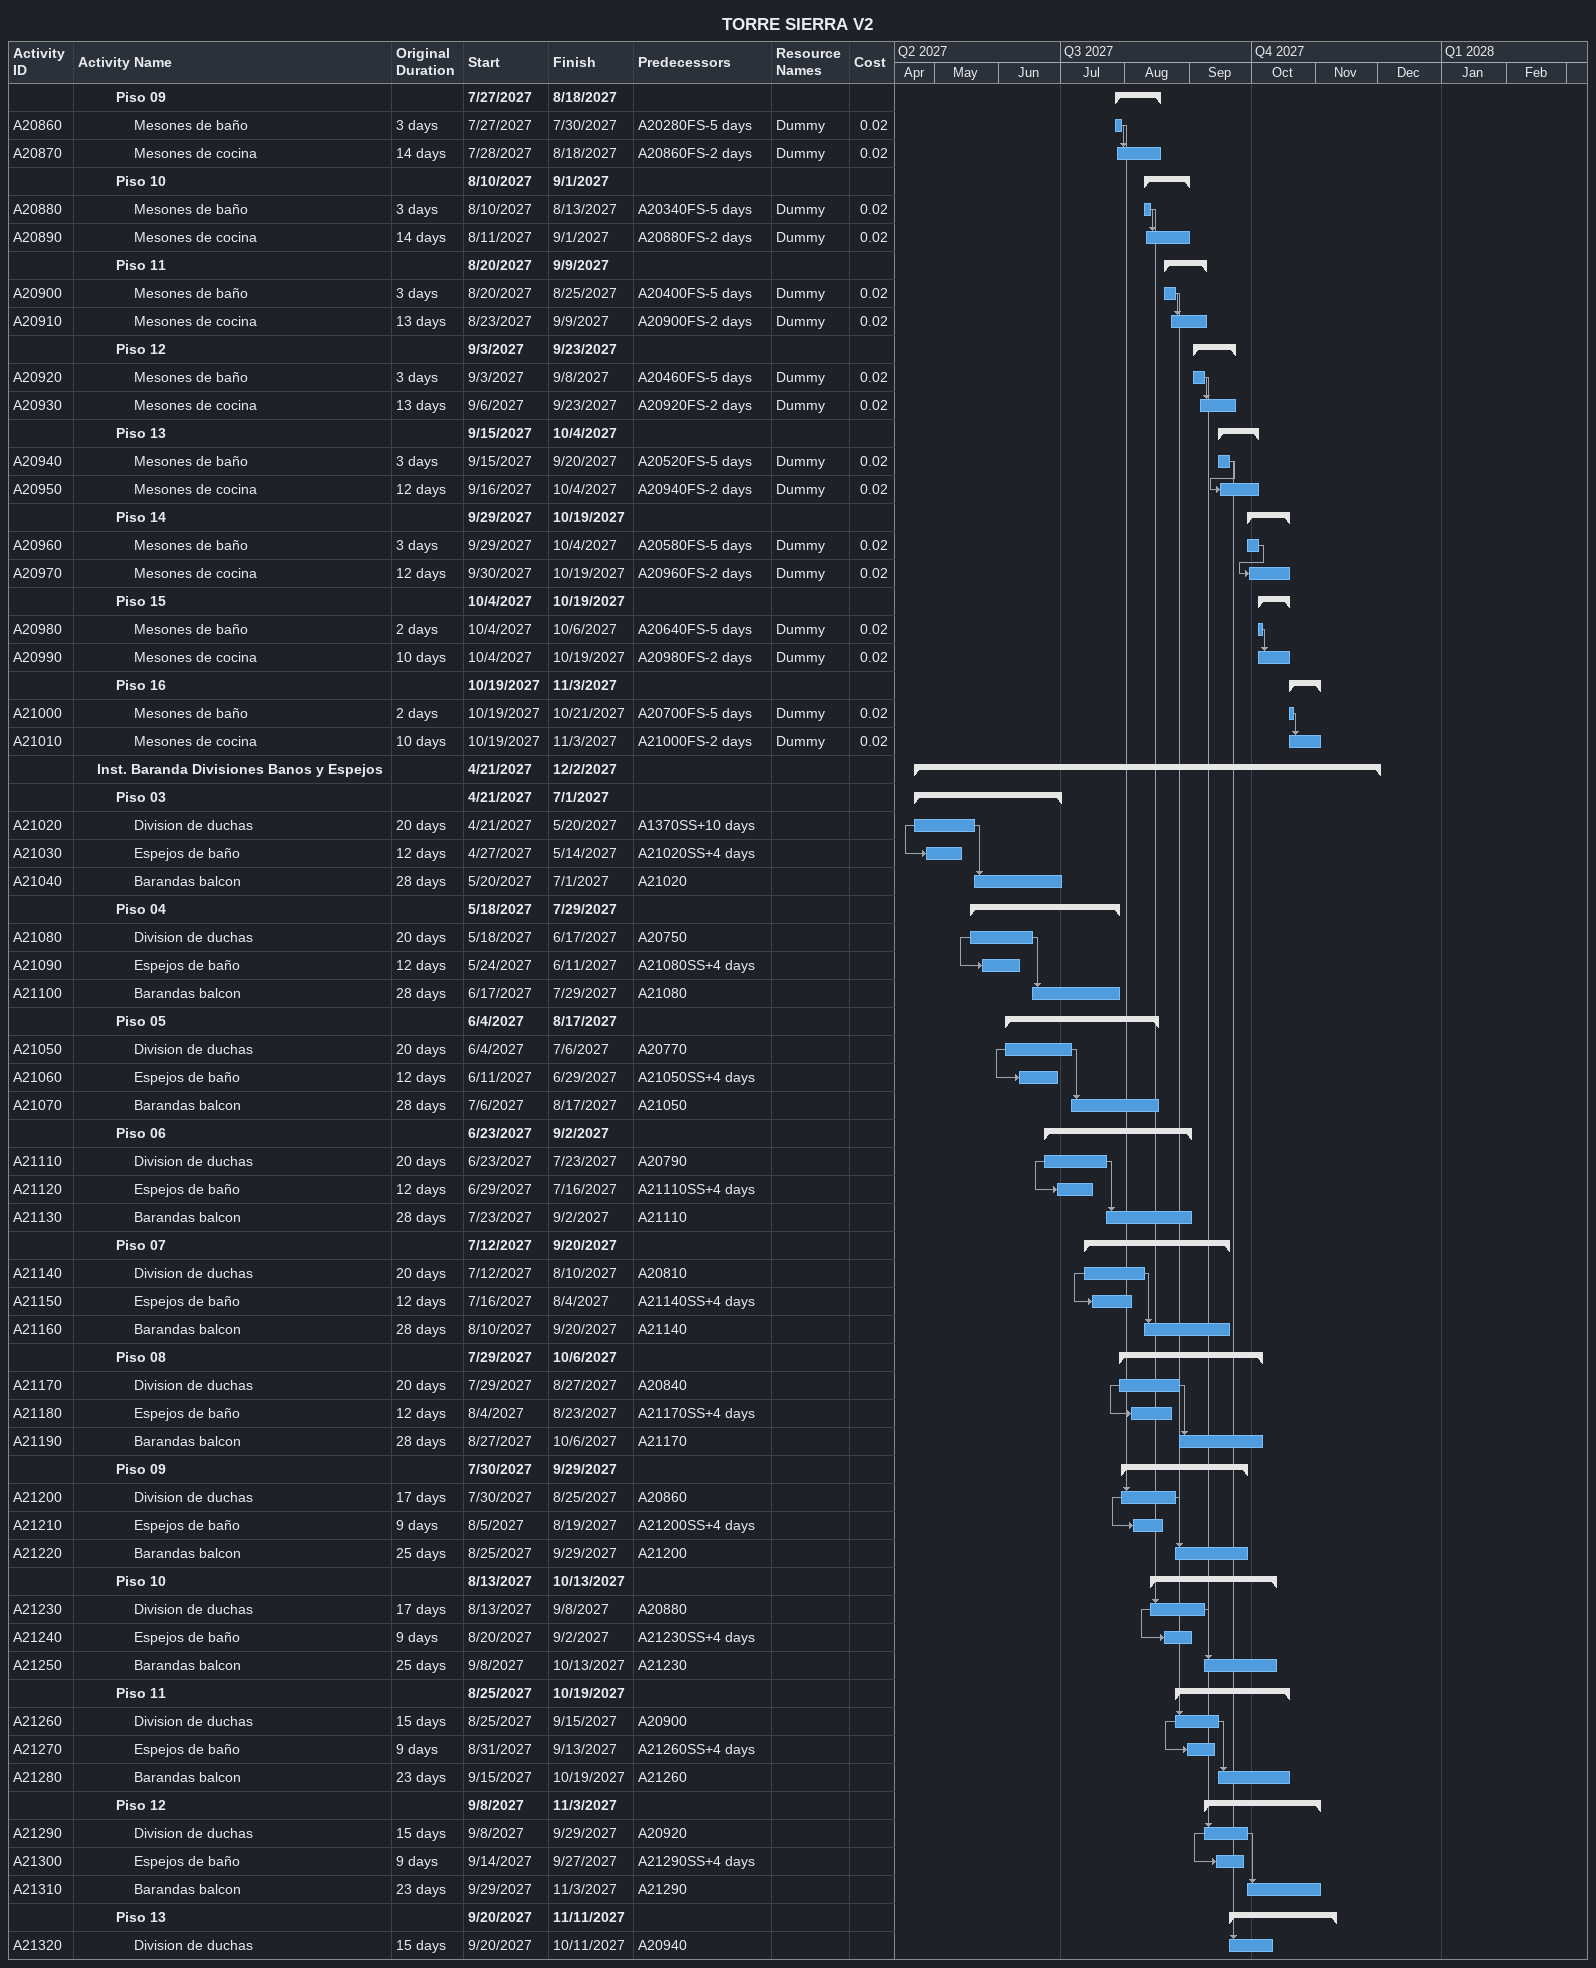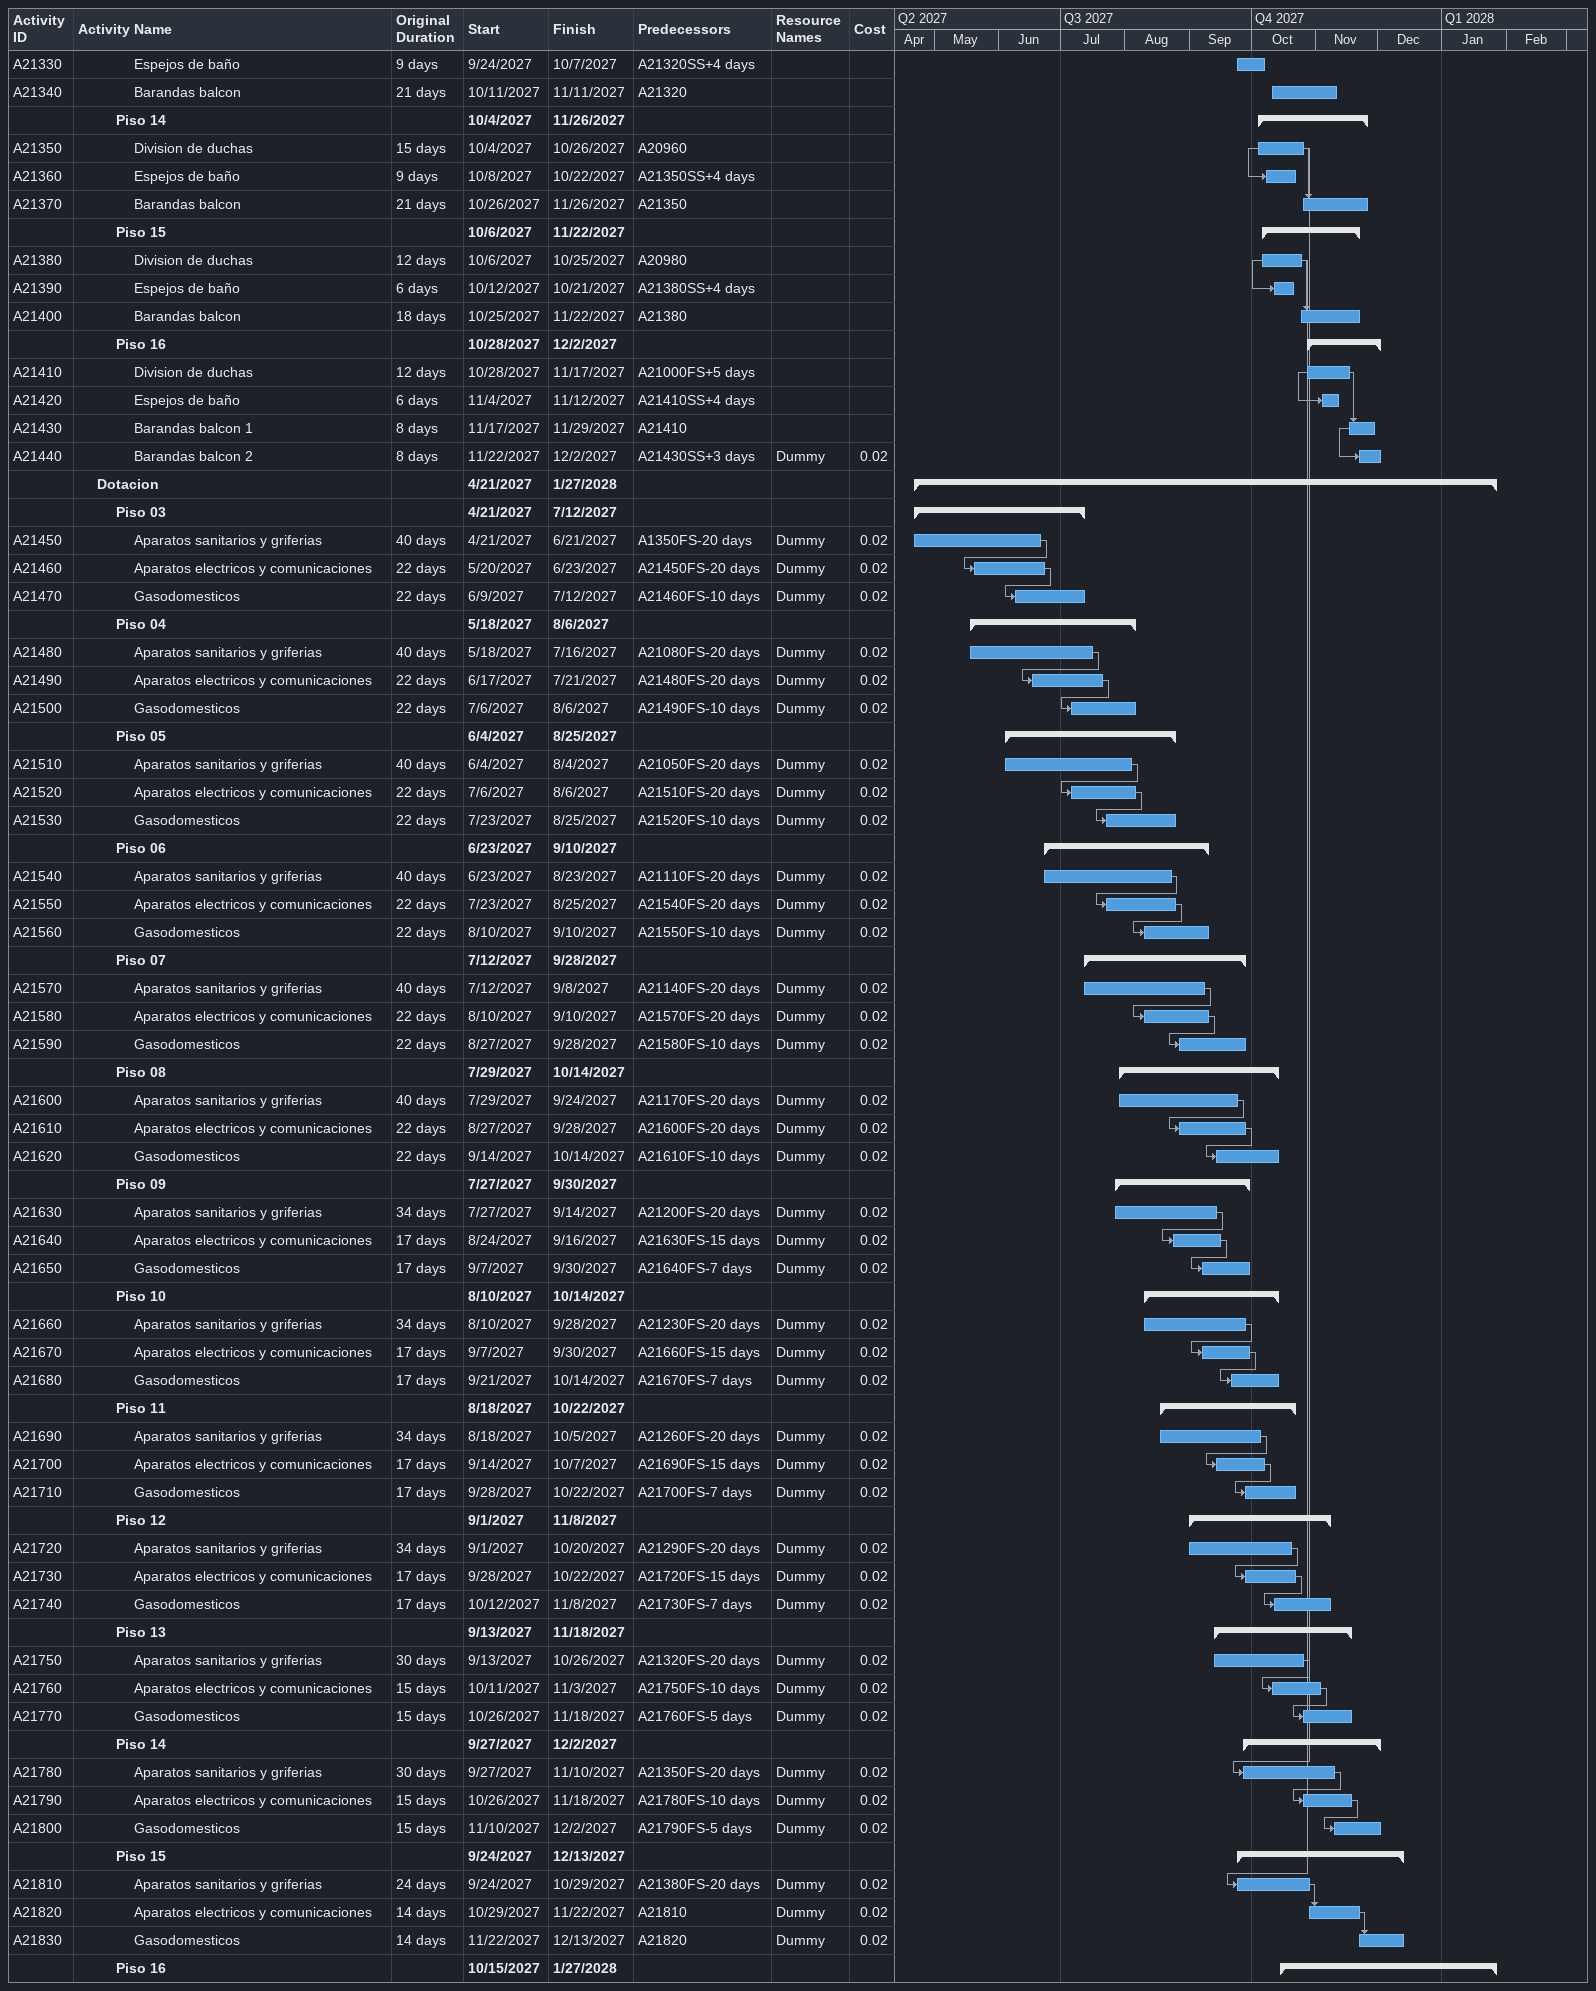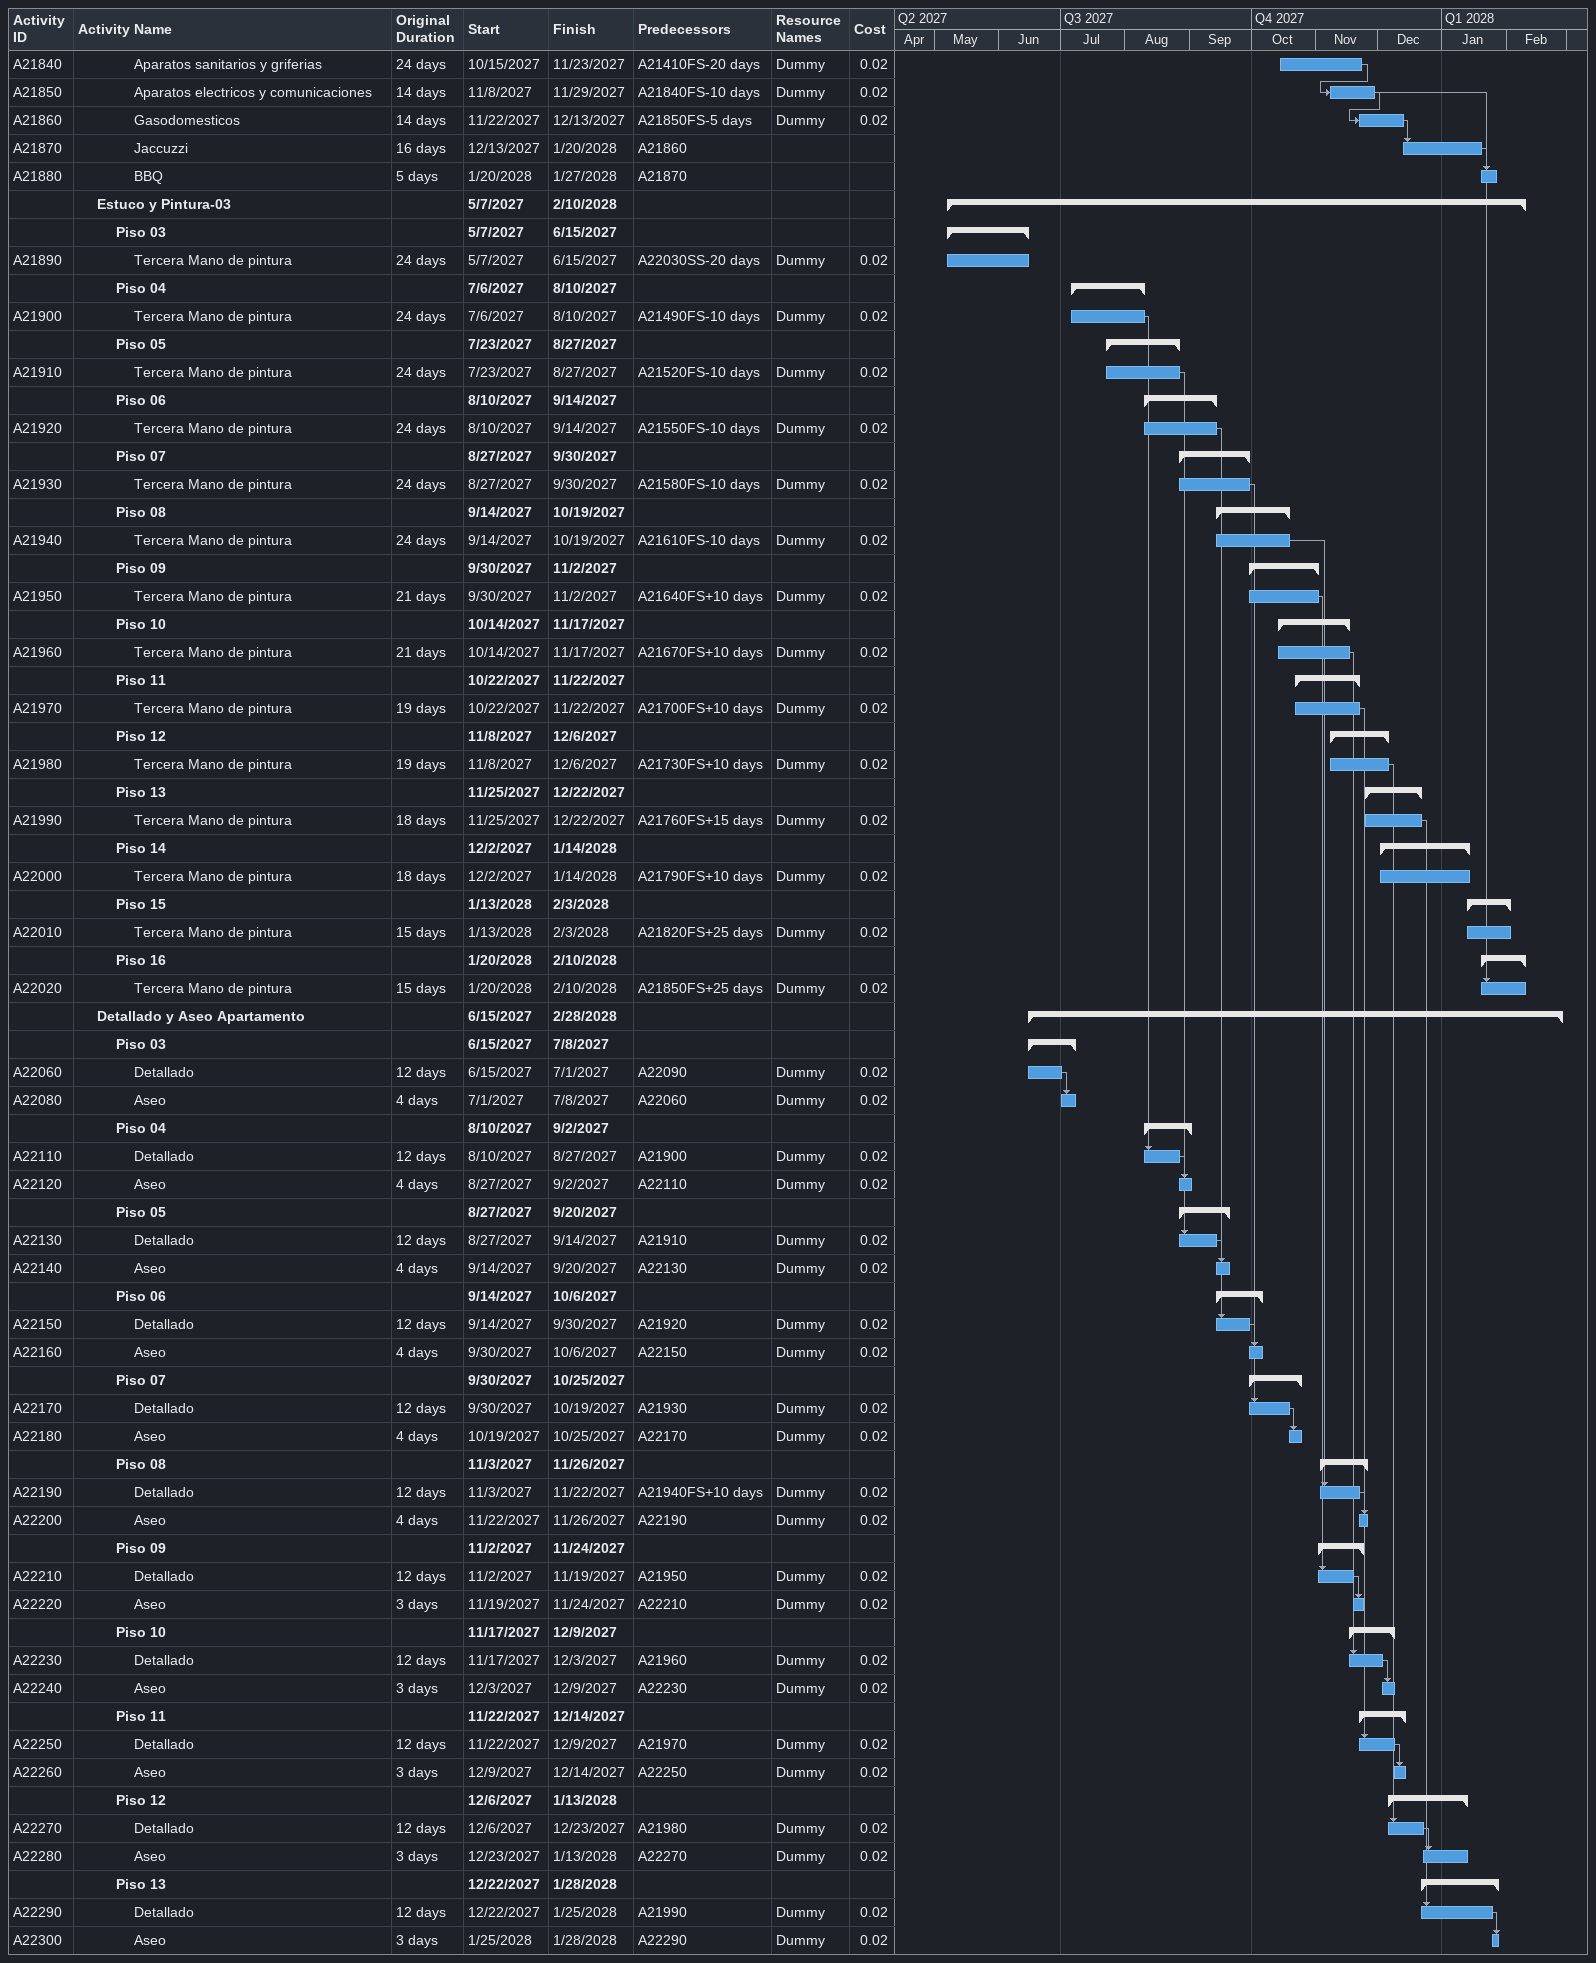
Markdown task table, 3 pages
TORRE SIERRA V2

| ID | Level | Task | Original duration | Start | Finish | Predecessors | Resources | Cost |
|---|---|---|---|---|---|---|---|---|
|  | 3 | **Piso 09** |  | 2027-07-27 | 2027-08-18 |  |  |  |
| A20860 | 4 | Mesones de baño | 3d | 2027-07-27 | 2027-07-30 | A20280FS-5d | Dummy | 0.02 |
| A20870 | 4 | Mesones de cocina | 14d | 2027-07-28 | 2027-08-18 | A20860FS-2d | Dummy | 0.02 |
|  | 3 | **Piso 10** |  | 2027-08-10 | 2027-09-01 |  |  |  |
| A20880 | 4 | Mesones de baño | 3d | 2027-08-10 | 2027-08-13 | A20340FS-5d | Dummy | 0.02 |
| A20890 | 4 | Mesones de cocina | 14d | 2027-08-11 | 2027-09-01 | A20880FS-2d | Dummy | 0.02 |
|  | 3 | **Piso 11** |  | 2027-08-20 | 2027-09-09 |  |  |  |
| A20900 | 4 | Mesones de baño | 3d | 2027-08-20 | 2027-08-25 | A20400FS-5d | Dummy | 0.02 |
| A20910 | 4 | Mesones de cocina | 13d | 2027-08-23 | 2027-09-09 | A20900FS-2d | Dummy | 0.02 |
|  | 3 | **Piso 12** |  | 2027-09-03 | 2027-09-23 |  |  |  |
| A20920 | 4 | Mesones de baño | 3d | 2027-09-03 | 2027-09-08 | A20460FS-5d | Dummy | 0.02 |
| A20930 | 4 | Mesones de cocina | 13d | 2027-09-06 | 2027-09-23 | A20920FS-2d | Dummy | 0.02 |
|  | 3 | **Piso 13** |  | 2027-09-15 | 2027-10-04 |  |  |  |
| A20940 | 4 | Mesones de baño | 3d | 2027-09-15 | 2027-09-20 | A20520FS-5d | Dummy | 0.02 |
| A20950 | 4 | Mesones de cocina | 12d | 2027-09-16 | 2027-10-04 | A20940FS-2d | Dummy | 0.02 |
|  | 3 | **Piso 14** |  | 2027-09-29 | 2027-10-19 |  |  |  |
| A20960 | 4 | Mesones de baño | 3d | 2027-09-29 | 2027-10-04 | A20580FS-5d | Dummy | 0.02 |
| A20970 | 4 | Mesones de cocina | 12d | 2027-09-30 | 2027-10-19 | A20960FS-2d | Dummy | 0.02 |
|  | 3 | **Piso 15** |  | 2027-10-04 | 2027-10-19 |  |  |  |
| A20980 | 4 | Mesones de baño | 2d | 2027-10-04 | 2027-10-06 | A20640FS-5d | Dummy | 0.02 |
| A20990 | 4 | Mesones de cocina | 10d | 2027-10-04 | 2027-10-19 | A20980FS-2d | Dummy | 0.02 |
|  | 3 | **Piso 16** |  | 2027-10-19 | 2027-11-03 |  |  |  |
| A21000 | 4 | Mesones de baño | 2d | 2027-10-19 | 2027-10-21 | A20700FS-5d | Dummy | 0.02 |
| A21010 | 4 | Mesones de cocina | 10d | 2027-10-19 | 2027-11-03 | A21000FS-2d | Dummy | 0.02 |
|  | 2 | **Inst. Baranda Divisiones Banos y Espejos** |  | 2027-04-21 | 2027-12-02 |  |  |  |
|  | 3 | **Piso 03** |  | 2027-04-21 | 2027-07-01 |  |  |  |
| A21020 | 4 | Division de duchas | 20d | 2027-04-21 | 2027-05-20 | A1370SS+10d |  |  |
| A21030 | 4 | Espejos de baño | 12d | 2027-04-27 | 2027-05-14 | A21020SS+4d |  |  |
| A21040 | 4 | Barandas balcon | 28d | 2027-05-20 | 2027-07-01 | A21020 |  |  |
|  | 3 | **Piso 04** |  | 2027-05-18 | 2027-07-29 |  |  |  |
| A21080 | 4 | Division de duchas | 20d | 2027-05-18 | 2027-06-17 | A20750 |  |  |
| A21090 | 4 | Espejos de baño | 12d | 2027-05-24 | 2027-06-11 | A21080SS+4d |  |  |
| A21100 | 4 | Barandas balcon | 28d | 2027-06-17 | 2027-07-29 | A21080 |  |  |
|  | 3 | **Piso 05** |  | 2027-06-04 | 2027-08-17 |  |  |  |
| A21050 | 4 | Division de duchas | 20d | 2027-06-04 | 2027-07-06 | A20770 |  |  |
| A21060 | 4 | Espejos de baño | 12d | 2027-06-11 | 2027-06-29 | A21050SS+4d |  |  |
| A21070 | 4 | Barandas balcon | 28d | 2027-07-06 | 2027-08-17 | A21050 |  |  |
|  | 3 | **Piso 06** |  | 2027-06-23 | 2027-09-02 |  |  |  |
| A21110 | 4 | Division de duchas | 20d | 2027-06-23 | 2027-07-23 | A20790 |  |  |
| A21120 | 4 | Espejos de baño | 12d | 2027-06-29 | 2027-07-16 | A21110SS+4d |  |  |
| A21130 | 4 | Barandas balcon | 28d | 2027-07-23 | 2027-09-02 | A21110 |  |  |
|  | 3 | **Piso 07** |  | 2027-07-12 | 2027-09-20 |  |  |  |
| A21140 | 4 | Division de duchas | 20d | 2027-07-12 | 2027-08-10 | A20810 |  |  |
| A21150 | 4 | Espejos de baño | 12d | 2027-07-16 | 2027-08-04 | A21140SS+4d |  |  |
| A21160 | 4 | Barandas balcon | 28d | 2027-08-10 | 2027-09-20 | A21140 |  |  |
|  | 3 | **Piso 08** |  | 2027-07-29 | 2027-10-06 |  |  |  |
| A21170 | 4 | Division de duchas | 20d | 2027-07-29 | 2027-08-27 | A20840 |  |  |
| A21180 | 4 | Espejos de baño | 12d | 2027-08-04 | 2027-08-23 | A21170SS+4d |  |  |
| A21190 | 4 | Barandas balcon | 28d | 2027-08-27 | 2027-10-06 | A21170 |  |  |
|  | 3 | **Piso 09** |  | 2027-07-30 | 2027-09-29 |  |  |  |
| A21200 | 4 | Division de duchas | 17d | 2027-07-30 | 2027-08-25 | A20860 |  |  |
| A21210 | 4 | Espejos de baño | 9d | 2027-08-05 | 2027-08-19 | A21200SS+4d |  |  |
| A21220 | 4 | Barandas balcon | 25d | 2027-08-25 | 2027-09-29 | A21200 |  |  |
|  | 3 | **Piso 10** |  | 2027-08-13 | 2027-10-13 |  |  |  |
| A21230 | 4 | Division de duchas | 17d | 2027-08-13 | 2027-09-08 | A20880 |  |  |
| A21240 | 4 | Espejos de baño | 9d | 2027-08-20 | 2027-09-02 | A21230SS+4d |  |  |
| A21250 | 4 | Barandas balcon | 25d | 2027-09-08 | 2027-10-13 | A21230 |  |  |
|  | 3 | **Piso 11** |  | 2027-08-25 | 2027-10-19 |  |  |  |
| A21260 | 4 | Division de duchas | 15d | 2027-08-25 | 2027-09-15 | A20900 |  |  |
| A21270 | 4 | Espejos de baño | 9d | 2027-08-31 | 2027-09-13 | A21260SS+4d |  |  |
| A21280 | 4 | Barandas balcon | 23d | 2027-09-15 | 2027-10-19 | A21260 |  |  |
|  | 3 | **Piso 12** |  | 2027-09-08 | 2027-11-03 |  |  |  |
| A21290 | 4 | Division de duchas | 15d | 2027-09-08 | 2027-09-29 | A20920 |  |  |
| A21300 | 4 | Espejos de baño | 9d | 2027-09-14 | 2027-09-27 | A21290SS+4d |  |  |
| A21310 | 4 | Barandas balcon | 23d | 2027-09-29 | 2027-11-03 | A21290 |  |  |
|  | 3 | **Piso 13** |  | 2027-09-20 | 2027-11-11 |  |  |  |
| A21320 | 4 | Division de duchas | 15d | 2027-09-20 | 2027-10-11 | A20940 |  |  |
| A21330 | 4 | Espejos de baño | 9d | 2027-09-24 | 2027-10-07 | A21320SS+4d |  |  |
| A21340 | 4 | Barandas balcon | 21d | 2027-10-11 | 2027-11-11 | A21320 |  |  |
|  | 3 | **Piso 14** |  | 2027-10-04 | 2027-11-26 |  |  |  |
| A21350 | 4 | Division de duchas | 15d | 2027-10-04 | 2027-10-26 | A20960 |  |  |
| A21360 | 4 | Espejos de baño | 9d | 2027-10-08 | 2027-10-22 | A21350SS+4d |  |  |
| A21370 | 4 | Barandas balcon | 21d | 2027-10-26 | 2027-11-26 | A21350 |  |  |
|  | 3 | **Piso 15** |  | 2027-10-06 | 2027-11-22 |  |  |  |
| A21380 | 4 | Division de duchas | 12d | 2027-10-06 | 2027-10-25 | A20980 |  |  |
| A21390 | 4 | Espejos de baño | 6d | 2027-10-12 | 2027-10-21 | A21380SS+4d |  |  |
| A21400 | 4 | Barandas balcon | 18d | 2027-10-25 | 2027-11-22 | A21380 |  |  |
|  | 3 | **Piso 16** |  | 2027-10-28 | 2027-12-02 |  |  |  |
| A21410 | 4 | Division de duchas | 12d | 2027-10-28 | 2027-11-17 | A21000FS+5d |  |  |
| A21420 | 4 | Espejos de baño | 6d | 2027-11-04 | 2027-11-12 | A21410SS+4d |  |  |
| A21430 | 4 | Barandas balcon 1 | 8d | 2027-11-17 | 2027-11-29 | A21410 |  |  |
| A21440 | 4 | Barandas balcon 2 | 8d | 2027-11-22 | 2027-12-02 | A21430SS+3d | Dummy | 0.02 |
|  | 2 | **Dotacion** |  | 2027-04-21 | 2028-01-27 |  |  |  |
|  | 3 | **Piso 03** |  | 2027-04-21 | 2027-07-12 |  |  |  |
| A21450 | 4 | Aparatos sanitarios y griferias | 40d | 2027-04-21 | 2027-06-21 | A1350FS-20d | Dummy | 0.02 |
| A21460 | 4 | Aparatos electricos y comunicaciones | 22d | 2027-05-20 | 2027-06-23 | A21450FS-20d | Dummy | 0.02 |
| A21470 | 4 | Gasodomesticos | 22d | 2027-06-09 | 2027-07-12 | A21460FS-10d | Dummy | 0.02 |
|  | 3 | **Piso 04** |  | 2027-05-18 | 2027-08-06 |  |  |  |
| A21480 | 4 | Aparatos sanitarios y griferias | 40d | 2027-05-18 | 2027-07-16 | A21080FS-20d | Dummy | 0.02 |
| A21490 | 4 | Aparatos electricos y comunicaciones | 22d | 2027-06-17 | 2027-07-21 | A21480FS-20d | Dummy | 0.02 |
| A21500 | 4 | Gasodomesticos | 22d | 2027-07-06 | 2027-08-06 | A21490FS-10d | Dummy | 0.02 |
|  | 3 | **Piso 05** |  | 2027-06-04 | 2027-08-25 |  |  |  |
| A21510 | 4 | Aparatos sanitarios y griferias | 40d | 2027-06-04 | 2027-08-04 | A21050FS-20d | Dummy | 0.02 |
| A21520 | 4 | Aparatos electricos y comunicaciones | 22d | 2027-07-06 | 2027-08-06 | A21510FS-20d | Dummy | 0.02 |
| A21530 | 4 | Gasodomesticos | 22d | 2027-07-23 | 2027-08-25 | A21520FS-10d | Dummy | 0.02 |
|  | 3 | **Piso 06** |  | 2027-06-23 | 2027-09-10 |  |  |  |
| A21540 | 4 | Aparatos sanitarios y griferias | 40d | 2027-06-23 | 2027-08-23 | A21110FS-20d | Dummy | 0.02 |
| A21550 | 4 | Aparatos electricos y comunicaciones | 22d | 2027-07-23 | 2027-08-25 | A21540FS-20d | Dummy | 0.02 |
| A21560 | 4 | Gasodomesticos | 22d | 2027-08-10 | 2027-09-10 | A21550FS-10d | Dummy | 0.02 |
|  | 3 | **Piso 07** |  | 2027-07-12 | 2027-09-28 |  |  |  |
| A21570 | 4 | Aparatos sanitarios y griferias | 40d | 2027-07-12 | 2027-09-08 | A21140FS-20d | Dummy | 0.02 |
| A21580 | 4 | Aparatos electricos y comunicaciones | 22d | 2027-08-10 | 2027-09-10 | A21570FS-20d | Dummy | 0.02 |
| A21590 | 4 | Gasodomesticos | 22d | 2027-08-27 | 2027-09-28 | A21580FS-10d | Dummy | 0.02 |
|  | 3 | **Piso 08** |  | 2027-07-29 | 2027-10-14 |  |  |  |
| A21600 | 4 | Aparatos sanitarios y griferias | 40d | 2027-07-29 | 2027-09-24 | A21170FS-20d | Dummy | 0.02 |
| A21610 | 4 | Aparatos electricos y comunicaciones | 22d | 2027-08-27 | 2027-09-28 | A21600FS-20d | Dummy | 0.02 |
| A21620 | 4 | Gasodomesticos | 22d | 2027-09-14 | 2027-10-14 | A21610FS-10d | Dummy | 0.02 |
|  | 3 | **Piso 09** |  | 2027-07-27 | 2027-09-30 |  |  |  |
| A21630 | 4 | Aparatos sanitarios y griferias | 34d | 2027-07-27 | 2027-09-14 | A21200FS-20d | Dummy | 0.02 |
| A21640 | 4 | Aparatos electricos y comunicaciones | 17d | 2027-08-24 | 2027-09-16 | A21630FS-15d | Dummy | 0.02 |
| A21650 | 4 | Gasodomesticos | 17d | 2027-09-07 | 2027-09-30 | A21640FS-7d | Dummy | 0.02 |
|  | 3 | **Piso 10** |  | 2027-08-10 | 2027-10-14 |  |  |  |
| A21660 | 4 | Aparatos sanitarios y griferias | 34d | 2027-08-10 | 2027-09-28 | A21230FS-20d | Dummy | 0.02 |
| A21670 | 4 | Aparatos electricos y comunicaciones | 17d | 2027-09-07 | 2027-09-30 | A21660FS-15d | Dummy | 0.02 |
| A21680 | 4 | Gasodomesticos | 17d | 2027-09-21 | 2027-10-14 | A21670FS-7d | Dummy | 0.02 |
|  | 3 | **Piso 11** |  | 2027-08-18 | 2027-10-22 |  |  |  |
| A21690 | 4 | Aparatos sanitarios y griferias | 34d | 2027-08-18 | 2027-10-05 | A21260FS-20d | Dummy | 0.02 |
| A21700 | 4 | Aparatos electricos y comunicaciones | 17d | 2027-09-14 | 2027-10-07 | A21690FS-15d | Dummy | 0.02 |
| A21710 | 4 | Gasodomesticos | 17d | 2027-09-28 | 2027-10-22 | A21700FS-7d | Dummy | 0.02 |
|  | 3 | **Piso 12** |  | 2027-09-01 | 2027-11-08 |  |  |  |
| A21720 | 4 | Aparatos sanitarios y griferias | 34d | 2027-09-01 | 2027-10-20 | A21290FS-20d | Dummy | 0.02 |
| A21730 | 4 | Aparatos electricos y comunicaciones | 17d | 2027-09-28 | 2027-10-22 | A21720FS-15d | Dummy | 0.02 |
| A21740 | 4 | Gasodomesticos | 17d | 2027-10-12 | 2027-11-08 | A21730FS-7d | Dummy | 0.02 |
|  | 3 | **Piso 13** |  | 2027-09-13 | 2027-11-18 |  |  |  |
| A21750 | 4 | Aparatos sanitarios y griferias | 30d | 2027-09-13 | 2027-10-26 | A21320FS-20d | Dummy | 0.02 |
| A21760 | 4 | Aparatos electricos y comunicaciones | 15d | 2027-10-11 | 2027-11-03 | A21750FS-10d | Dummy | 0.02 |
| A21770 | 4 | Gasodomesticos | 15d | 2027-10-26 | 2027-11-18 | A21760FS-5d | Dummy | 0.02 |
|  | 3 | **Piso 14** |  | 2027-09-27 | 2027-12-02 |  |  |  |
| A21780 | 4 | Aparatos sanitarios y griferias | 30d | 2027-09-27 | 2027-11-10 | A21350FS-20d | Dummy | 0.02 |
| A21790 | 4 | Aparatos electricos y comunicaciones | 15d | 2027-10-26 | 2027-11-18 | A21780FS-10d | Dummy | 0.02 |
| A21800 | 4 | Gasodomesticos | 15d | 2027-11-10 | 2027-12-02 | A21790FS-5d | Dummy | 0.02 |
|  | 3 | **Piso 15** |  | 2027-09-24 | 2027-12-13 |  |  |  |
| A21810 | 4 | Aparatos sanitarios y griferias | 24d | 2027-09-24 | 2027-10-29 | A21380FS-20d | Dummy | 0.02 |
| A21820 | 4 | Aparatos electricos y comunicaciones | 14d | 2027-10-29 | 2027-11-22 | A21810 | Dummy | 0.02 |
| A21830 | 4 | Gasodomesticos | 14d | 2027-11-22 | 2027-12-13 | A21820 | Dummy | 0.02 |
|  | 3 | **Piso 16** |  | 2027-10-15 | 2028-01-27 |  |  |  |
| A21840 | 4 | Aparatos sanitarios y griferias | 24d | 2027-10-15 | 2027-11-23 | A21410FS-20d | Dummy | 0.02 |
| A21850 | 4 | Aparatos electricos y comunicaciones | 14d | 2027-11-08 | 2027-11-29 | A21840FS-10d | Dummy | 0.02 |
| A21860 | 4 | Gasodomesticos | 14d | 2027-11-22 | 2027-12-13 | A21850FS-5d | Dummy | 0.02 |
| A21870 | 4 | Jaccuzzi | 16d | 2027-12-13 | 2028-01-20 | A21860 |  |  |
| A21880 | 4 | BBQ | 5d | 2028-01-20 | 2028-01-27 | A21870 |  |  |
|  | 2 | **Estuco y Pintura-03** |  | 2027-05-07 | 2028-02-10 |  |  |  |
|  | 3 | **Piso 03** |  | 2027-05-07 | 2027-06-15 |  |  |  |
| A21890 | 4 | Tercera Mano de pintura | 24d | 2027-05-07 | 2027-06-15 | A22030SS-20d | Dummy | 0.02 |
|  | 3 | **Piso 04** |  | 2027-07-06 | 2027-08-10 |  |  |  |
| A21900 | 4 | Tercera Mano de pintura | 24d | 2027-07-06 | 2027-08-10 | A21490FS-10d | Dummy | 0.02 |
|  | 3 | **Piso 05** |  | 2027-07-23 | 2027-08-27 |  |  |  |
| A21910 | 4 | Tercera Mano de pintura | 24d | 2027-07-23 | 2027-08-27 | A21520FS-10d | Dummy | 0.02 |
|  | 3 | **Piso 06** |  | 2027-08-10 | 2027-09-14 |  |  |  |
| A21920 | 4 | Tercera Mano de pintura | 24d | 2027-08-10 | 2027-09-14 | A21550FS-10d | Dummy | 0.02 |
|  | 3 | **Piso 07** |  | 2027-08-27 | 2027-09-30 |  |  |  |
| A21930 | 4 | Tercera Mano de pintura | 24d | 2027-08-27 | 2027-09-30 | A21580FS-10d | Dummy | 0.02 |
|  | 3 | **Piso 08** |  | 2027-09-14 | 2027-10-19 |  |  |  |
| A21940 | 4 | Tercera Mano de pintura | 24d | 2027-09-14 | 2027-10-19 | A21610FS-10d | Dummy | 0.02 |
|  | 3 | **Piso 09** |  | 2027-09-30 | 2027-11-02 |  |  |  |
| A21950 | 4 | Tercera Mano de pintura | 21d | 2027-09-30 | 2027-11-02 | A21640FS+10d | Dummy | 0.02 |
|  | 3 | **Piso 10** |  | 2027-10-14 | 2027-11-17 |  |  |  |
| A21960 | 4 | Tercera Mano de pintura | 21d | 2027-10-14 | 2027-11-17 | A21670FS+10d | Dummy | 0.02 |
|  | 3 | **Piso 11** |  | 2027-10-22 | 2027-11-22 |  |  |  |
| A21970 | 4 | Tercera Mano de pintura | 19d | 2027-10-22 | 2027-11-22 | A21700FS+10d | Dummy | 0.02 |
|  | 3 | **Piso 12** |  | 2027-11-08 | 2027-12-06 |  |  |  |
| A21980 | 4 | Tercera Mano de pintura | 19d | 2027-11-08 | 2027-12-06 | A21730FS+10d | Dummy | 0.02 |
|  | 3 | **Piso 13** |  | 2027-11-25 | 2027-12-22 |  |  |  |
| A21990 | 4 | Tercera Mano de pintura | 18d | 2027-11-25 | 2027-12-22 | A21760FS+15d | Dummy | 0.02 |
|  | 3 | **Piso 14** |  | 2027-12-02 | 2028-01-14 |  |  |  |
| A22000 | 4 | Tercera Mano de pintura | 18d | 2027-12-02 | 2028-01-14 | A21790FS+10d | Dummy | 0.02 |
|  | 3 | **Piso 15** |  | 2028-01-13 | 2028-02-03 |  |  |  |
| A22010 | 4 | Tercera Mano de pintura | 15d | 2028-01-13 | 2028-02-03 | A21820FS+25d | Dummy | 0.02 |
|  | 3 | **Piso 16** |  | 2028-01-20 | 2028-02-10 |  |  |  |
| A22020 | 4 | Tercera Mano de pintura | 15d | 2028-01-20 | 2028-02-10 | A21850FS+25d | Dummy | 0.02 |
|  | 2 | **Detallado y Aseo Apartamento** |  | 2027-06-15 | 2028-02-28 |  |  |  |
|  | 3 | **Piso 03** |  | 2027-06-15 | 2027-07-08 |  |  |  |
| A22060 | 4 | Detallado | 12d | 2027-06-15 | 2027-07-01 | A22090 | Dummy | 0.02 |
| A22080 | 4 | Aseo | 4d | 2027-07-01 | 2027-07-08 | A22060 | Dummy | 0.02 |
|  | 3 | **Piso 04** |  | 2027-08-10 | 2027-09-02 |  |  |  |
| A22110 | 4 | Detallado | 12d | 2027-08-10 | 2027-08-27 | A21900 | Dummy | 0.02 |
| A22120 | 4 | Aseo | 4d | 2027-08-27 | 2027-09-02 | A22110 | Dummy | 0.02 |
|  | 3 | **Piso 05** |  | 2027-08-27 | 2027-09-20 |  |  |  |
| A22130 | 4 | Detallado | 12d | 2027-08-27 | 2027-09-14 | A21910 | Dummy | 0.02 |
| A22140 | 4 | Aseo | 4d | 2027-09-14 | 2027-09-20 | A22130 | Dummy | 0.02 |
|  | 3 | **Piso 06** |  | 2027-09-14 | 2027-10-06 |  |  |  |
| A22150 | 4 | Detallado | 12d | 2027-09-14 | 2027-09-30 | A21920 | Dummy | 0.02 |
| A22160 | 4 | Aseo | 4d | 2027-09-30 | 2027-10-06 | A22150 | Dummy | 0.02 |
|  | 3 | **Piso 07** |  | 2027-09-30 | 2027-10-25 |  |  |  |
| A22170 | 4 | Detallado | 12d | 2027-09-30 | 2027-10-19 | A21930 | Dummy | 0.02 |
| A22180 | 4 | Aseo | 4d | 2027-10-19 | 2027-10-25 | A22170 | Dummy | 0.02 |
|  | 3 | **Piso 08** |  | 2027-11-03 | 2027-11-26 |  |  |  |
| A22190 | 4 | Detallado | 12d | 2027-11-03 | 2027-11-22 | A21940FS+10d | Dummy | 0.02 |
| A22200 | 4 | Aseo | 4d | 2027-11-22 | 2027-11-26 | A22190 | Dummy | 0.02 |
|  | 3 | **Piso 09** |  | 2027-11-02 | 2027-11-24 |  |  |  |
| A22210 | 4 | Detallado | 12d | 2027-11-02 | 2027-11-19 | A21950 | Dummy | 0.02 |
| A22220 | 4 | Aseo | 3d | 2027-11-19 | 2027-11-24 | A22210 | Dummy | 0.02 |
|  | 3 | **Piso 10** |  | 2027-11-17 | 2027-12-09 |  |  |  |
| A22230 | 4 | Detallado | 12d | 2027-11-17 | 2027-12-03 | A21960 | Dummy | 0.02 |
| A22240 | 4 | Aseo | 3d | 2027-12-03 | 2027-12-09 | A22230 | Dummy | 0.02 |
|  | 3 | **Piso 11** |  | 2027-11-22 | 2027-12-14 |  |  |  |
| A22250 | 4 | Detallado | 12d | 2027-11-22 | 2027-12-09 | A21970 | Dummy | 0.02 |
| A22260 | 4 | Aseo | 3d | 2027-12-09 | 2027-12-14 | A22250 | Dummy | 0.02 |
|  | 3 | **Piso 12** |  | 2027-12-06 | 2028-01-13 |  |  |  |
| A22270 | 4 | Detallado | 12d | 2027-12-06 | 2027-12-23 | A21980 | Dummy | 0.02 |
| A22280 | 4 | Aseo | 3d | 2027-12-23 | 2028-01-13 | A22270 | Dummy | 0.02 |
|  | 3 | **Piso 13** |  | 2027-12-22 | 2028-01-28 |  |  |  |
| A22290 | 4 | Detallado | 12d | 2027-12-22 | 2028-01-25 | A21990 | Dummy | 0.02 |
| A22300 | 4 | Aseo | 3d | 2028-01-25 | 2028-01-28 | A22290 | Dummy | 0.02 |
